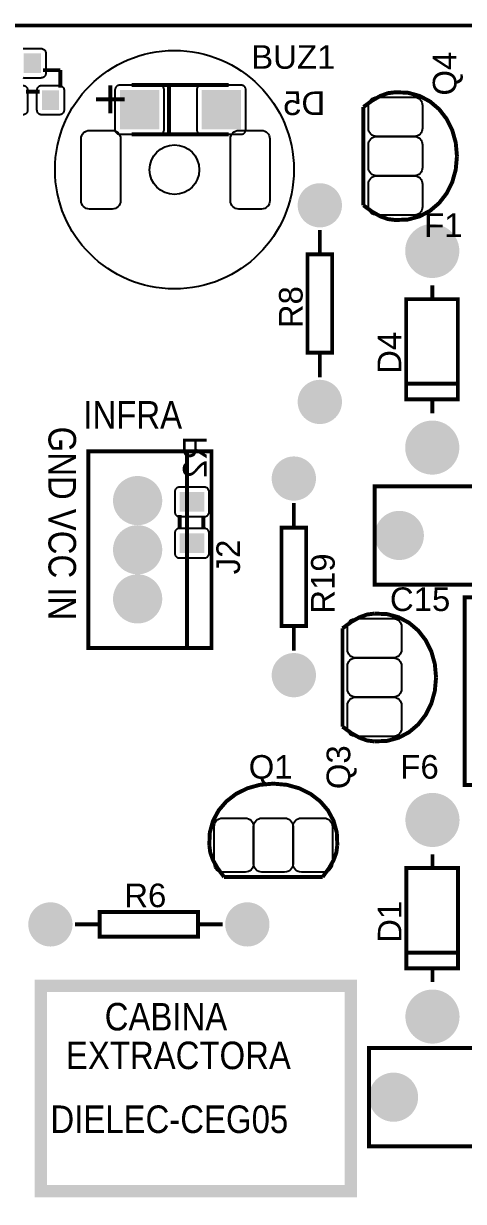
# Model space of a CAD drawing. Header units: inches. Extents: x -2.43 to 2.43, y -2.01 to 2.
# Drawn here: x -0.17 to 0.724, y -0.394 to 2.002 of the extents above; entities that cross this region are included whole.
import ezdxf

# ---------------------------------------------------------------- set-up
doc = ezdxf.new("R2010")
doc.units = ezdxf.units.IN
doc.layers.get('0').update_dxf_attribs({"linetype": 'CONTINUOUS'})

# ---------------------------------------------------------------- blocks, each defined once
blk = doc.blocks.new('RPAD')
blk.add_trace([(-0.5, -0.5), (-0.5, 0.5), (0.5, -0.5), (0.5, 0.5)])
blk = doc.blocks.new('EPAD')
at = {"const_width": 0.5}
blk.add_lwpolyline([(-0.25, 0, 1), (0.25, 0, 1)], format="xyb", close=True, dxfattribs=at)

msp = doc.modelspace()

# ---------------------------------------------------------------- linework, layer by layer
for points, const_width in [([(-2.430303, -2.006575), (2.430303, -2.006575), (2.430303, 1.998496), (-2.430303, 1.998496), (-2.430303, -2.006575)], 0.008), ([(-2.430303, -2.006575), (2.430303, -2.006575), (2.430303, 1.998496), (-2.430303, 1.998496), (-2.430303, -2.006575)], 0.008), ([(-2.430303, -2.006575), (2.430303, -2.006575), (2.430303, 1.998496), (-2.430303, 1.998496), (-2.430303, -2.006575)], 0.008), ([(-0.095098, 1.907733), (-0.130098, 1.907733)], 0.008), ([(-0.095098, 1.907733), (-0.130098, 1.907733)], 0.008), ([(-0.095098, 1.907733), (-0.130098, 1.907733)], 0.008), ([(-0.095098, 1.907733), (-0.095098, 1.871733)], 0.008), ([(-0.095098, 1.907733), (-0.095098, 1.871733)], 0.008), ([(-0.095098, 1.907733), (-0.095098, 1.871733)], 0.008), ([(0.24676, 1.877244), (0.04976, 1.877244)], 0.008), ([(0.24676, 1.877244), (0.04976, 1.877244)], 0.008), ([(0.24676, 1.877244), (0.04976, 1.877244)], 0.008), ([(0.12576, 1.877244), (0.12576, 1.777244)], 0.008), ([(0.12576, 1.877244), (0.12576, 1.777244)], 0.008), ([(0.12576, 1.877244), (0.12576, 1.777244)], 0.008), ([(-0.137098, 1.863733), (-0.165098, 1.863733)], 0.008), ([(-0.137098, 1.863733), (-0.165098, 1.863733)], 0.008), ([(-0.137098, 1.863733), (-0.165098, 1.863733)], 0.008), ([(0.585445, 1.862756), (0.570367, 1.860881), (0.55482, 1.855256), (0.538335, 1.845881), (0.520445, 1.832756)], 0.008), ([(0.585445, 1.862756), (0.570367, 1.860881), (0.55482, 1.855256), (0.538335, 1.845881), (0.520445, 1.832756)], 0.008), ([(0.585445, 1.862756), (0.570367, 1.860881), (0.55482, 1.855256), (0.538335, 1.845881), (0.520445, 1.832756)], 0.008), ([(0.585445, 1.862756), (0.611003, 1.86172), (0.634639, 1.855232), (0.655894, 1.843843), (0.674312, 1.828108), (0.689433, 1.808578), (0.700801, 1.785808), (0.707957, 1.76035), (0.710445, 1.732756)], 0.008), ([(0.585445, 1.862756), (0.611003, 1.86172), (0.634639, 1.855232), (0.655894, 1.843843), (0.674312, 1.828108), (0.689433, 1.808578), (0.700801, 1.785808), (0.707957, 1.76035), (0.710445, 1.732756)], 0.008), ([(0.585445, 1.862756), (0.611003, 1.86172), (0.634639, 1.855232), (0.655894, 1.843843), (0.674312, 1.828108), (0.689433, 1.808578), (0.700801, 1.785808), (0.707957, 1.76035), (0.710445, 1.732756)], 0.008), ([(0.520445, 1.832756), (0.520445, 1.632756)], 0.008), ([(0.520445, 1.832756), (0.520445, 1.632756)], 0.008), ([(0.520445, 1.832756), (0.520445, 1.632756)], 0.008), ([(0.04976, 1.777244), (0.24676, 1.777244)], 0.008), ([(0.04976, 1.777244), (0.24676, 1.777244)], 0.008), ([(0.04976, 1.777244), (0.24676, 1.777244)], 0.008), ([(0.585445, 1.602756), (0.611003, 1.603792), (0.634639, 1.610281), (0.655894, 1.621669), (0.674312, 1.637405), (0.689433, 1.656934), (0.700801, 1.679705), (0.707957, 1.705163), (0.710445, 1.732756)], 0.008), ([(0.585445, 1.602756), (0.611003, 1.603792), (0.634639, 1.610281), (0.655894, 1.621669), (0.674312, 1.637405), (0.689433, 1.656934), (0.700801, 1.679705), (0.707957, 1.705163), (0.710445, 1.732756)], 0.008), ([(0.585445, 1.602756), (0.611003, 1.603792), (0.634639, 1.610281), (0.655894, 1.621669), (0.674312, 1.637405), (0.689433, 1.656934), (0.700801, 1.679705), (0.707957, 1.705163), (0.710445, 1.732756)], 0.008), ([(0.585445, 1.602756), (0.570367, 1.604631), (0.55482, 1.610256), (0.538335, 1.619631), (0.520445, 1.632756)], 0.008), ([(0.585445, 1.602756), (0.570367, 1.604631), (0.55482, 1.610256), (0.538335, 1.619631), (0.520445, 1.632756)], 0.008), ([(0.585445, 1.602756), (0.570367, 1.604631), (0.55482, 1.610256), (0.538335, 1.619631), (0.520445, 1.632756)], 0.008), ([(0.431902, 1.532756), (0.431902, 1.582756)], 0.008), ([(0.431902, 1.532756), (0.431902, 1.582756)], 0.008), ([(0.431902, 1.532756), (0.431902, 1.582756)], 0.008), ([(0.406902, 1.332756), (0.456902, 1.332756), (0.456902, 1.532756), (0.406902, 1.532756), (0.406902, 1.332756)], 0.008), ([(0.406902, 1.332756), (0.456902, 1.332756), (0.456902, 1.532756), (0.406902, 1.532756), (0.406902, 1.332756)], 0.008), ([(0.406902, 1.332756), (0.456902, 1.332756), (0.456902, 1.532756), (0.406902, 1.532756), (0.406902, 1.332756)], 0.008), ([(0.660248, 1.441843), (0.660248, 1.469843)], 0.008), ([(0.660248, 1.441843), (0.660248, 1.469843)], 0.008), ([(0.660248, 1.441843), (0.660248, 1.469843)], 0.008), ([(0.607248, 1.237843), (0.712248, 1.237843), (0.712248, 1.441843), (0.607248, 1.441843), (0.607248, 1.237843)], 0.008), ([(0.607248, 1.237843), (0.712248, 1.237843), (0.712248, 1.441843), (0.607248, 1.441843), (0.607248, 1.237843)], 0.008), ([(0.607248, 1.237843), (0.712248, 1.237843), (0.712248, 1.441843), (0.607248, 1.441843), (0.607248, 1.237843)], 0.008), ([(0.431902, 1.282756), (0.431902, 1.332756)], 0.008), ([(0.431902, 1.282756), (0.431902, 1.332756)], 0.008), ([(0.431902, 1.282756), (0.431902, 1.332756)], 0.008), ([(0.608248, 1.269843), (0.711248, 1.269843)], 0.008), ([(0.608248, 1.269843), (0.711248, 1.269843)], 0.008), ([(0.608248, 1.269843), (0.711248, 1.269843)], 0.008), ([(0.660248, 1.209843), (0.660248, 1.237843)], 0.008), ([(0.660248, 1.209843), (0.660248, 1.237843)], 0.008), ([(0.660248, 1.209843), (0.660248, 1.237843)], 0.008), ([(-0.038177, 0.731969), (0.211823, 0.731969), (0.211823, 1.131969), (-0.038177, 1.131969), (-0.038177, 0.731969)], 0.008), ([(-0.038177, 0.731969), (0.211823, 0.731969), (0.211823, 1.131969), (-0.038177, 1.131969), (-0.038177, 0.731969)], 0.008), ([(-0.038177, 0.731969), (0.211823, 0.731969), (0.211823, 1.131969), (-0.038177, 1.131969), (-0.038177, 0.731969)], 0.008), ([(0.161823, 1.131969), (0.161823, 0.731969)], 0.008), ([(0.161823, 1.131969), (0.161823, 0.731969)], 0.008), ([(0.161823, 1.131969), (0.161823, 0.731969)], 0.008), ([(0.543319, 0.861103), (1.243319, 0.861103), (1.243319, 1.061103), (0.543319, 1.061103), (0.543319, 0.861103)], 0.008), ([(0.543319, 0.861103), (1.243319, 0.861103), (1.243319, 1.061103), (0.543319, 1.061103), (0.543319, 0.861103)], 0.008), ([(0.543319, 0.861103), (1.243319, 0.861103), (1.243319, 1.061103), (0.543319, 1.061103), (0.543319, 0.861103)], 0.008), ([(0.379098, 1.026819), (0.379098, 0.976819)], 0.008), ([(0.379098, 1.026819), (0.379098, 0.976819)], 0.008), ([(0.379098, 1.026819), (0.379098, 0.976819)], 0.008), ([(0.147059, 0.974355), (0.147059, 1.002355)], 0.008), ([(0.147059, 0.974355), (0.147059, 1.002355)], 0.008), ([(0.147059, 0.974355), (0.147059, 1.002355)], 0.008), ([(0.195059, 0.974355), (0.195059, 1.001355)], 0.008), ([(0.195059, 0.974355), (0.195059, 1.001355)], 0.008), ([(0.195059, 0.974355), (0.195059, 1.001355)], 0.008), ([(0.354098, 0.776819), (0.404098, 0.776819), (0.404098, 0.976819), (0.354098, 0.976819), (0.354098, 0.776819)], 0.008), ([(0.354098, 0.776819), (0.404098, 0.776819), (0.404098, 0.976819), (0.354098, 0.976819), (0.354098, 0.776819)], 0.008), ([(0.354098, 0.776819), (0.404098, 0.776819), (0.404098, 0.976819), (0.354098, 0.976819), (0.354098, 0.776819)], 0.008), ([(0.72613, 0.453418), (1.879673, 0.453418), (1.879673, 0.835307), (0.72613, 0.835307), (0.72613, 0.453418)], 0.008), ([(0.72613, 0.453418), (1.879673, 0.453418), (1.879673, 0.835307), (0.72613, 0.835307), (0.72613, 0.453418)], 0.008), ([(0.72613, 0.453418), (1.879673, 0.453418), (1.879673, 0.835307), (0.72613, 0.835307), (0.72613, 0.453418)], 0.008), ([(0.542988, 0.802079), (0.52791, 0.800204), (0.512363, 0.794579), (0.495879, 0.785204), (0.477988, 0.772079)], 0.008), ([(0.542988, 0.802079), (0.52791, 0.800204), (0.512363, 0.794579), (0.495879, 0.785204), (0.477988, 0.772079)], 0.008), ([(0.542988, 0.802079), (0.52791, 0.800204), (0.512363, 0.794579), (0.495879, 0.785204), (0.477988, 0.772079)], 0.008), ([(0.542988, 0.802079), (0.568546, 0.801043), (0.592182, 0.794555), (0.613438, 0.783166), (0.631855, 0.767431), (0.646977, 0.747901), (0.658344, 0.725131), (0.665501, 0.699672), (0.667988, 0.672079)], 0.008), ([(0.542988, 0.802079), (0.568546, 0.801043), (0.592182, 0.794555), (0.613438, 0.783166), (0.631855, 0.767431), (0.646977, 0.747901), (0.658344, 0.725131), (0.665501, 0.699672), (0.667988, 0.672079)], 0.008), ([(0.542988, 0.802079), (0.568546, 0.801043), (0.592182, 0.794555), (0.613438, 0.783166), (0.631855, 0.767431), (0.646977, 0.747901), (0.658344, 0.725131), (0.665501, 0.699672), (0.667988, 0.672079)], 0.008), ([(0.379098, 0.776819), (0.379098, 0.726819)], 0.008), ([(0.379098, 0.776819), (0.379098, 0.726819)], 0.008), ([(0.379098, 0.776819), (0.379098, 0.726819)], 0.008), ([(0.477988, 0.772079), (0.477988, 0.572079)], 0.008), ([(0.477988, 0.772079), (0.477988, 0.572079)], 0.008), ([(0.477988, 0.772079), (0.477988, 0.572079)], 0.008), ([(0.542988, 0.542079), (0.568546, 0.543115), (0.592182, 0.549604), (0.613438, 0.560992), (0.631855, 0.576728), (0.646977, 0.596257), (0.658344, 0.619028), (0.665501, 0.644486), (0.667988, 0.672079)], 0.008), ([(0.542988, 0.542079), (0.568546, 0.543115), (0.592182, 0.549604), (0.613438, 0.560992), (0.631855, 0.576728), (0.646977, 0.596257), (0.658344, 0.619028), (0.665501, 0.644486), (0.667988, 0.672079)], 0.008), ([(0.542988, 0.542079), (0.568546, 0.543115), (0.592182, 0.549604), (0.613438, 0.560992), (0.631855, 0.576728), (0.646977, 0.596257), (0.658344, 0.619028), (0.665501, 0.644486), (0.667988, 0.672079)], 0.008), ([(0.542988, 0.542079), (0.52791, 0.543954), (0.512363, 0.549579), (0.495879, 0.558954), (0.477988, 0.572079)], 0.008), ([(0.542988, 0.542079), (0.52791, 0.543954), (0.512363, 0.549579), (0.495879, 0.558954), (0.477988, 0.572079)], 0.008), ([(0.542988, 0.542079), (0.52791, 0.543954), (0.512363, 0.549579), (0.495879, 0.558954), (0.477988, 0.572079)], 0.008), ([(0.207413, 0.331181), (0.208449, 0.35674), (0.214938, 0.380376), (0.226326, 0.401631), (0.242062, 0.420048), (0.261591, 0.43517), (0.284362, 0.446538), (0.30982, 0.453694), (0.337413, 0.456181)], 0.008), ([(0.207413, 0.331181), (0.208449, 0.35674), (0.214938, 0.380376), (0.226326, 0.401631), (0.242062, 0.420048), (0.261591, 0.43517), (0.284362, 0.446538), (0.30982, 0.453694), (0.337413, 0.456181)], 0.008), ([(0.207413, 0.331181), (0.208449, 0.35674), (0.214938, 0.380376), (0.226326, 0.401631), (0.242062, 0.420048), (0.261591, 0.43517), (0.284362, 0.446538), (0.30982, 0.453694), (0.337413, 0.456181)], 0.008), ([(0.467413, 0.331181), (0.466378, 0.35674), (0.459889, 0.380376), (0.4485, 0.401631), (0.432765, 0.420048), (0.413235, 0.43517), (0.390465, 0.446538), (0.365007, 0.453694), (0.337413, 0.456181)], 0.008), ([(0.467413, 0.331181), (0.466378, 0.35674), (0.459889, 0.380376), (0.4485, 0.401631), (0.432765, 0.420048), (0.413235, 0.43517), (0.390465, 0.446538), (0.365007, 0.453694), (0.337413, 0.456181)], 0.008), ([(0.467413, 0.331181), (0.466378, 0.35674), (0.459889, 0.380376), (0.4485, 0.401631), (0.432765, 0.420048), (0.413235, 0.43517), (0.390465, 0.446538), (0.365007, 0.453694), (0.337413, 0.456181)], 0.008), ([(0.207413, 0.331181), (0.209288, 0.316104), (0.214913, 0.300557), (0.224288, 0.284072), (0.237413, 0.266181)], 0.008), ([(0.207413, 0.331181), (0.209288, 0.316104), (0.214913, 0.300557), (0.224288, 0.284072), (0.237413, 0.266181)], 0.008), ([(0.207413, 0.331181), (0.209288, 0.316104), (0.214913, 0.300557), (0.224288, 0.284072), (0.237413, 0.266181)], 0.008), ([(0.467413, 0.331181), (0.465539, 0.316104), (0.459913, 0.300557), (0.450539, 0.284072), (0.437413, 0.266181)], 0.008), ([(0.467413, 0.331181), (0.465539, 0.316104), (0.459913, 0.300557), (0.450539, 0.284072), (0.437413, 0.266181)], 0.008), ([(0.467413, 0.331181), (0.465539, 0.316104), (0.459913, 0.300557), (0.450539, 0.284072), (0.437413, 0.266181)], 0.008), ([(0.660705, 0.28426), (0.660705, 0.31226)], 0.008), ([(0.660705, 0.28426), (0.660705, 0.31226)], 0.008), ([(0.660705, 0.28426), (0.660705, 0.31226)], 0.008), ([(0.607705, 0.08026), (0.712705, 0.08026), (0.712705, 0.28426), (0.607705, 0.28426), (0.607705, 0.08026)], 0.008), ([(0.607705, 0.08026), (0.712705, 0.08026), (0.712705, 0.28426), (0.607705, 0.28426), (0.607705, 0.08026)], 0.008), ([(0.607705, 0.08026), (0.712705, 0.08026), (0.712705, 0.28426), (0.607705, 0.28426), (0.607705, 0.08026)], 0.008), ([(0.237413, 0.266181), (0.437413, 0.266181)], 0.008), ([(0.237413, 0.266181), (0.437413, 0.266181)], 0.008), ([(0.237413, 0.266181), (0.437413, 0.266181)], 0.008), ([(-0.015343, 0.144764), (0.184657, 0.144764), (0.184657, 0.194764), (-0.015343, 0.194764), (-0.015343, 0.144764)], 0.008), ([(-0.015343, 0.144764), (0.184657, 0.144764), (0.184657, 0.194764), (-0.015343, 0.194764), (-0.015343, 0.144764)], 0.008), ([(-0.015343, 0.144764), (0.184657, 0.144764), (0.184657, 0.194764), (-0.015343, 0.194764), (-0.015343, 0.144764)], 0.008), ([(-0.065343, 0.169764), (-0.015343, 0.169764)], 0.008), ([(-0.065343, 0.169764), (-0.015343, 0.169764)], 0.008), ([(-0.065343, 0.169764), (-0.015343, 0.169764)], 0.008), ([(0.184657, 0.169764), (0.234657, 0.169764)], 0.008), ([(0.184657, 0.169764), (0.234657, 0.169764)], 0.008), ([(0.184657, 0.169764), (0.234657, 0.169764)], 0.008), ([(0.608705, 0.11226), (0.711705, 0.11226)], 0.008), ([(0.608705, 0.11226), (0.711705, 0.11226)], 0.008), ([(0.608705, 0.11226), (0.711705, 0.11226)], 0.008), ([(0.660705, 0.05226), (0.660705, 0.08026)], 0.008), ([(0.660705, 0.05226), (0.660705, 0.08026)], 0.008), ([(0.660705, 0.05226), (0.660705, 0.08026)], 0.008), ([(-0.135028, -0.372717), (0.494894, -0.372717), (0.494894, 0.044606), (-0.135028, 0.044606), (-0.135028, -0.372717)], 0.025), ([(-0.135028, -0.372717), (0.494894, -0.372717), (0.494894, 0.044606), (-0.135028, 0.044606), (-0.135028, -0.372717)], 0.025), ([(-0.135028, -0.372717), (0.494894, -0.372717), (0.494894, 0.044606), (-0.135028, 0.044606), (-0.135028, -0.372717)], 0.025), ([(0.531547, -0.28174), (1.231547, -0.28174), (1.231547, -0.08174), (0.531547, -0.08174), (0.531547, -0.28174)], 0.008), ([(0.531547, -0.28174), (1.231547, -0.28174), (1.231547, -0.08174), (0.531547, -0.08174), (0.531547, -0.28174)], 0.008), ([(0.531547, -0.28174), (1.231547, -0.28174), (1.231547, -0.08174), (0.531547, -0.08174), (0.531547, -0.28174)], 0.008)]:
    msp.add_lwpolyline(points, dxfattribs=dict(const_width=const_width))
for points in [[(-0.170638, 1.951682), (-0.169598, 1.951733), (-0.134598, 1.951733), (-0.133559, 1.951682), (-0.132554, 1.951534), (-0.131587, 1.951292), (-0.130663, 1.950961), (-0.129787, 1.950546), (-0.128963, 1.950052), (-0.128195, 1.949482), (-0.127489, 1.948842), (-0.126849, 1.948136), (-0.12628, 1.947369), (-0.125785, 1.946544), (-0.12537, 1.945668), (-0.125039, 1.944744), (-0.124797, 1.943777), (-0.124649, 1.942772), (-0.124598, 1.941733), (-0.124598, 1.901733), (-0.124649, 1.900693), (-0.124797, 1.899688), (-0.125039, 1.898721), (-0.12537, 1.897797), (-0.125785, 1.896921), (-0.12628, 1.896097), (-0.126849, 1.89533), (-0.127489, 1.894623), (-0.128195, 1.893983), (-0.128963, 1.893414), (-0.129787, 1.892919), (-0.130663, 1.892504), (-0.131587, 1.892174), (-0.132554, 1.891931), (-0.133559, 1.891783), (-0.134598, 1.891733), (-0.134598, 1.891733), (-0.169598, 1.891733), (-0.170638, 1.891783)], [(-0.170559, 1.876682), (-0.169554, 1.876534), (-0.168587, 1.876292), (-0.167663, 1.875961), (-0.166787, 1.875546), (-0.165963, 1.875052), (-0.165195, 1.874482), (-0.164489, 1.873842), (-0.163849, 1.873136), (-0.16328, 1.872369), (-0.162785, 1.871544), (-0.16237, 1.870668), (-0.162039, 1.869744), (-0.161797, 1.868777), (-0.161649, 1.867772), (-0.161598, 1.866733), (-0.161598, 1.826733), (-0.161649, 1.825693), (-0.161797, 1.824688), (-0.162039, 1.823721), (-0.16237, 1.822797), (-0.162785, 1.821921), (-0.16328, 1.821097), (-0.163849, 1.82033), (-0.164489, 1.819623), (-0.165195, 1.818983), (-0.165963, 1.818414), (-0.166787, 1.817919), (-0.167663, 1.817504), (-0.168587, 1.817174), (-0.169554, 1.816931), (-0.170559, 1.816783)]]:
    msp.add_lwpolyline(points)
for points in [[(-0.097598, 1.816733), (-0.132598, 1.816733), (-0.133638, 1.816783), (-0.134643, 1.816931), (-0.13561, 1.817174), (-0.136534, 1.817504), (-0.13741, 1.817919), (-0.138234, 1.818414), (-0.139002, 1.818983), (-0.139708, 1.819623), (-0.140348, 1.82033), (-0.140917, 1.821097), (-0.141412, 1.821921), (-0.141827, 1.822797), (-0.142157, 1.823721), (-0.1424, 1.824688), (-0.142548, 1.825693), (-0.142598, 1.826733), (-0.142598, 1.866733), (-0.142548, 1.867772), (-0.1424, 1.868777), (-0.142157, 1.869744), (-0.141827, 1.870668), (-0.141412, 1.871544), (-0.140917, 1.872369), (-0.140348, 1.873136), (-0.139708, 1.873842), (-0.139002, 1.874482), (-0.138234, 1.875052), (-0.13741, 1.875546), (-0.136534, 1.875961), (-0.13561, 1.876292), (-0.134643, 1.876534), (-0.133638, 1.876682), (-0.132598, 1.876733), (-0.097598, 1.876733), (-0.096559, 1.876682), (-0.095554, 1.876534), (-0.094587, 1.876292), (-0.093663, 1.875961), (-0.092787, 1.875546), (-0.091963, 1.875052), (-0.091195, 1.874482), (-0.090489, 1.873842), (-0.089849, 1.873136), (-0.08928, 1.872369), (-0.088785, 1.871544), (-0.08837, 1.870668), (-0.088039, 1.869744), (-0.087797, 1.868777), (-0.087649, 1.867772), (-0.087598, 1.866733), (-0.087598, 1.826733), (-0.087649, 1.825693), (-0.087797, 1.824688), (-0.088039, 1.823721), (-0.08837, 1.822797), (-0.088785, 1.821921), (-0.08928, 1.821097), (-0.089849, 1.82033), (-0.090489, 1.819623), (-0.091195, 1.818983), (-0.091963, 1.818414), (-0.092787, 1.817919), (-0.093663, 1.817504), (-0.094587, 1.817174), (-0.095554, 1.816931), (-0.096559, 1.816783), (-0.097598, 1.816733)], [(0.10576, 1.877244), (0.02576, 1.877244), (0.02472, 1.877194), (0.023715, 1.877046), (0.022748, 1.876804), (0.021824, 1.876473), (0.020948, 1.876058), (0.020124, 1.875563), (0.019356, 1.874994), (0.01865, 1.874354), (0.01801, 1.873648), (0.017441, 1.87288), (0.016946, 1.872056), (0.016531, 1.87118), (0.016201, 1.870256), (0.015959, 1.869289), (0.01581, 1.868284), (0.01576, 1.867244), (0.01576, 1.787244), (0.01581, 1.786205), (0.015959, 1.7852), (0.016201, 1.784233), (0.016531, 1.783309), (0.016946, 1.782433), (0.017441, 1.781609), (0.01801, 1.780841), (0.01865, 1.780135), (0.019356, 1.779495), (0.020124, 1.778926), (0.020948, 1.778431), (0.021824, 1.778016), (0.022748, 1.777685), (0.023715, 1.777443), (0.02472, 1.777295), (0.02576, 1.777244), (0.10576, 1.777244), (0.106799, 1.777295), (0.107804, 1.777443), (0.108771, 1.777685), (0.109695, 1.778016), (0.110572, 1.778431), (0.111396, 1.778926), (0.112163, 1.779495), (0.112869, 1.780135), (0.113509, 1.780841), (0.114079, 1.781609), (0.114573, 1.782433), (0.114988, 1.783309), (0.115319, 1.784233), (0.115561, 1.7852), (0.115709, 1.786205), (0.11576, 1.787244), (0.11576, 1.867244), (0.115709, 1.868284), (0.115561, 1.869289), (0.115319, 1.870256), (0.114988, 1.87118), (0.114573, 1.872056), (0.114079, 1.87288), (0.113509, 1.873648), (0.112869, 1.874354), (0.112163, 1.874994), (0.111396, 1.875563), (0.110572, 1.876058), (0.109695, 1.876473), (0.108771, 1.876804), (0.107804, 1.877046), (0.106799, 1.877194), (0.10576, 1.877244)], [(0.27176, 1.877244), (0.19176, 1.877244), (0.19072, 1.877194), (0.189715, 1.877046), (0.188748, 1.876804), (0.187824, 1.876473), (0.186948, 1.876058), (0.186124, 1.875563), (0.185356, 1.874994), (0.18465, 1.874354), (0.18401, 1.873648), (0.183441, 1.87288), (0.182946, 1.872056), (0.182531, 1.87118), (0.182201, 1.870256), (0.181959, 1.869289), (0.18181, 1.868284), (0.18176, 1.867244), (0.18176, 1.787244), (0.18181, 1.786205), (0.181959, 1.7852), (0.182201, 1.784233), (0.182531, 1.783309), (0.182946, 1.782433), (0.183441, 1.781609), (0.18401, 1.780841), (0.18465, 1.780135), (0.185356, 1.779495), (0.186124, 1.778926), (0.186948, 1.778431), (0.187824, 1.778016), (0.188748, 1.777685), (0.189715, 1.777443), (0.19072, 1.777295), (0.19176, 1.777244), (0.27176, 1.777244), (0.272799, 1.777295), (0.273804, 1.777443), (0.274771, 1.777685), (0.275695, 1.778016), (0.276572, 1.778431), (0.277396, 1.778926), (0.278163, 1.779495), (0.278869, 1.780135), (0.279509, 1.780841), (0.280079, 1.781609), (0.280573, 1.782433), (0.280988, 1.783309), (0.281319, 1.784233), (0.281561, 1.7852), (0.281709, 1.786205), (0.28176, 1.787244), (0.28176, 1.867244), (0.281709, 1.868284), (0.281561, 1.869289), (0.281319, 1.870256), (0.280988, 1.87118), (0.280573, 1.872056), (0.280079, 1.87288), (0.279509, 1.873648), (0.278869, 1.874354), (0.278163, 1.874994), (0.277396, 1.875563), (0.276572, 1.876058), (0.275695, 1.876473), (0.274771, 1.876804), (0.273804, 1.877046), (0.272799, 1.877194), (0.27176, 1.877244)], [(0.640445, 1.835756), (0.640445, 1.789756), (0.640107, 1.78628), (0.639133, 1.783066), (0.637587, 1.780175), (0.635531, 1.77767), (0.633026, 1.775614), (0.630135, 1.774068), (0.626921, 1.773094), (0.623445, 1.772756), (0.547445, 1.772756), (0.543969, 1.773094), (0.540755, 1.774068), (0.537864, 1.775614), (0.535359, 1.77767), (0.533302, 1.780175), (0.531756, 1.783066), (0.530783, 1.78628), (0.530445, 1.789756), (0.530445, 1.835756), (0.530783, 1.839232), (0.531756, 1.842446), (0.533302, 1.845337), (0.535359, 1.847842), (0.537864, 1.849899), (0.540755, 1.851445), (0.543969, 1.852418), (0.547445, 1.852756), (0.623445, 1.852756), (0.626921, 1.852418), (0.630135, 1.851445), (0.633026, 1.849899), (0.635531, 1.847842), (0.637587, 1.845337), (0.639133, 1.842446), (0.640107, 1.839232), (0.640445, 1.835756)], [(-0.03598, 1.785197), (0.01002, 1.785197), (0.013496, 1.784859), (0.01671, 1.783886), (0.019601, 1.78234), (0.022106, 1.780283), (0.024162, 1.777778), (0.025708, 1.774887), (0.026681, 1.771673), (0.02702, 1.768197), (0.02702, 1.642197), (0.026681, 1.638721), (0.025708, 1.635507), (0.024162, 1.632616), (0.022106, 1.630111), (0.019601, 1.628055), (0.01671, 1.626509), (0.013496, 1.625535), (0.01002, 1.625197), (-0.03598, 1.625197), (-0.039456, 1.625535), (-0.04267, 1.626509), (-0.045561, 1.628055), (-0.048066, 1.630111), (-0.050123, 1.632616), (-0.051669, 1.635507), (-0.052642, 1.638721), (-0.05298, 1.642197), (-0.05298, 1.768197), (-0.052642, 1.771673), (-0.051669, 1.774887), (-0.050123, 1.777778), (-0.048066, 1.780283), (-0.045561, 1.78234), (-0.04267, 1.783886), (-0.039456, 1.784859), (-0.03598, 1.785197)], [(0.267169, 1.785197), (0.313169, 1.785197), (0.316645, 1.784859), (0.319859, 1.783886), (0.32275, 1.78234), (0.325255, 1.780283), (0.327312, 1.777778), (0.328858, 1.774887), (0.329831, 1.771673), (0.330169, 1.768197), (0.330169, 1.642197), (0.329831, 1.638721), (0.328858, 1.635507), (0.327312, 1.632616), (0.325255, 1.630111), (0.32275, 1.628055), (0.319859, 1.626509), (0.316645, 1.625535), (0.313169, 1.625197), (0.267169, 1.625197), (0.263693, 1.625535), (0.260479, 1.626509), (0.257588, 1.628055), (0.255083, 1.630111), (0.253027, 1.632616), (0.251481, 1.635507), (0.250507, 1.638721), (0.250169, 1.642197), (0.250169, 1.768197), (0.250507, 1.771673), (0.251481, 1.774887), (0.253027, 1.777778), (0.255083, 1.780283), (0.257588, 1.78234), (0.260479, 1.783886), (0.263693, 1.784859), (0.267169, 1.785197)], [(0.640445, 1.755756), (0.640445, 1.709756), (0.640107, 1.70628), (0.639133, 1.703066), (0.637587, 1.700175), (0.635531, 1.69767), (0.633026, 1.695614), (0.630135, 1.694068), (0.626921, 1.693094), (0.623445, 1.692756), (0.547445, 1.692756), (0.543969, 1.693094), (0.540755, 1.694068), (0.537864, 1.695614), (0.535359, 1.69767), (0.533302, 1.700175), (0.531756, 1.703066), (0.530783, 1.70628), (0.530445, 1.709756), (0.530445, 1.755756), (0.530783, 1.759232), (0.531756, 1.762446), (0.533302, 1.765337), (0.535359, 1.767842), (0.537864, 1.769899), (0.540755, 1.771445), (0.543969, 1.772418), (0.547445, 1.772756), (0.623445, 1.772756), (0.626921, 1.772418), (0.630135, 1.771445), (0.633026, 1.769899), (0.635531, 1.767842), (0.637587, 1.765337), (0.639133, 1.762446), (0.640107, 1.759232), (0.640445, 1.755756)], [(0.640445, 1.675756), (0.640445, 1.629756), (0.640107, 1.62628), (0.639133, 1.623066), (0.637587, 1.620175), (0.635531, 1.61767), (0.633026, 1.615614), (0.630135, 1.614068), (0.626921, 1.613094), (0.623445, 1.612756), (0.547445, 1.612756), (0.543969, 1.613094), (0.540755, 1.614068), (0.537864, 1.615614), (0.535359, 1.61767), (0.533302, 1.620175), (0.531756, 1.623066), (0.530783, 1.62628), (0.530445, 1.629756), (0.530445, 1.675756), (0.530783, 1.679232), (0.531756, 1.682446), (0.533302, 1.685337), (0.535359, 1.687842), (0.537864, 1.689899), (0.540755, 1.691445), (0.543969, 1.692418), (0.547445, 1.692756), (0.623445, 1.692756), (0.626921, 1.692418), (0.630135, 1.691445), (0.633026, 1.689899), (0.635531, 1.687842), (0.637587, 1.685337), (0.639133, 1.682446), (0.640107, 1.679232), (0.640445, 1.675756)], [(0.207059, 1.009355), (0.207059, 1.049355), (0.207009, 1.050394), (0.20686, 1.051399), (0.206618, 1.052366), (0.206287, 1.05329), (0.205873, 1.054167), (0.205378, 1.054991), (0.204809, 1.055758), (0.204169, 1.056464), (0.203462, 1.057104), (0.202695, 1.057674), (0.201871, 1.058168), (0.200994, 1.058583), (0.20007, 1.058914), (0.199104, 1.059156), (0.198098, 1.059304), (0.197059, 1.059355), (0.147059, 1.059355), (0.14602, 1.059304), (0.145015, 1.059156), (0.144048, 1.058914), (0.143124, 1.058583), (0.142247, 1.058168), (0.141423, 1.057674), (0.140656, 1.057104), (0.13995, 1.056464), (0.139309, 1.055758), (0.13874, 1.054991), (0.138245, 1.054167), (0.137831, 1.05329), (0.1375, 1.052366), (0.137258, 1.051399), (0.137109, 1.050394), (0.137059, 1.049355), (0.137059, 1.009355), (0.137109, 1.008315), (0.137258, 1.00731), (0.1375, 1.006343), (0.137831, 1.005419), (0.138245, 1.004543), (0.13874, 1.003719), (0.139309, 1.002951), (0.13995, 1.002245), (0.140656, 1.001605), (0.141423, 1.001036), (0.142247, 1.000541), (0.143124, 1.000126), (0.144048, 0.999796), (0.145015, 0.999554), (0.14602, 0.999405), (0.147059, 0.999355), (0.197059, 0.999355), (0.198098, 0.999405), (0.199104, 0.999554), (0.20007, 0.999796), (0.200994, 1.000126), (0.201871, 1.000541), (0.202695, 1.001036), (0.203462, 1.001605), (0.204169, 1.002245), (0.204809, 1.002951), (0.205378, 1.003719), (0.205873, 1.004543), (0.206287, 1.005419), (0.206618, 1.006343), (0.20686, 1.00731), (0.207009, 1.008315), (0.207059, 1.009355)], [(0.207059, 0.925355), (0.207059, 0.965355), (0.207009, 0.966394), (0.20686, 0.967399), (0.206618, 0.968366), (0.206287, 0.96929), (0.205873, 0.970167), (0.205378, 0.970991), (0.204809, 0.971758), (0.204169, 0.972464), (0.203462, 0.973104), (0.202695, 0.973674), (0.201871, 0.974168), (0.200994, 0.974583), (0.20007, 0.974914), (0.199104, 0.975156), (0.198098, 0.975304), (0.197059, 0.975355), (0.147059, 0.975355), (0.14602, 0.975304), (0.145015, 0.975156), (0.144048, 0.974914), (0.143124, 0.974583), (0.142247, 0.974168), (0.141423, 0.973674), (0.140656, 0.973104), (0.13995, 0.972464), (0.139309, 0.971758), (0.13874, 0.970991), (0.138245, 0.970167), (0.137831, 0.96929), (0.1375, 0.968366), (0.137258, 0.967399), (0.137109, 0.966394), (0.137059, 0.965355), (0.137059, 0.925355), (0.137109, 0.924315), (0.137258, 0.92331), (0.1375, 0.922343), (0.137831, 0.921419), (0.138245, 0.920543), (0.13874, 0.919719), (0.139309, 0.918951), (0.13995, 0.918245), (0.140656, 0.917605), (0.141423, 0.917036), (0.142247, 0.916541), (0.143124, 0.916126), (0.144048, 0.915796), (0.145015, 0.915554), (0.14602, 0.915405), (0.147059, 0.915355), (0.197059, 0.915355), (0.198098, 0.915405), (0.199104, 0.915554), (0.20007, 0.915796), (0.200994, 0.916126), (0.201871, 0.916541), (0.202695, 0.917036), (0.203462, 0.917605), (0.204169, 0.918245), (0.204809, 0.918951), (0.205378, 0.919719), (0.205873, 0.920543), (0.206287, 0.921419), (0.206618, 0.922343), (0.20686, 0.92331), (0.207009, 0.924315), (0.207059, 0.925355)], [(0.597988, 0.775079), (0.597988, 0.729079), (0.59765, 0.725603), (0.596677, 0.722389), (0.595131, 0.719498), (0.593074, 0.716993), (0.590569, 0.714937), (0.587678, 0.713391), (0.584464, 0.712417), (0.580988, 0.712079), (0.504988, 0.712079), (0.501512, 0.712417), (0.498298, 0.713391), (0.495407, 0.714937), (0.492902, 0.716993), (0.490846, 0.719498), (0.4893, 0.722389), (0.488326, 0.725603), (0.487988, 0.729079), (0.487988, 0.775079), (0.488326, 0.778555), (0.4893, 0.781769), (0.490846, 0.78466), (0.492902, 0.787165), (0.495407, 0.789222), (0.498298, 0.790768), (0.501512, 0.791741), (0.504988, 0.792079), (0.580988, 0.792079), (0.584464, 0.791741), (0.587678, 0.790768), (0.590569, 0.789222), (0.593074, 0.787165), (0.595131, 0.78466), (0.596677, 0.781769), (0.59765, 0.778555), (0.597988, 0.775079)], [(0.597988, 0.695079), (0.597988, 0.649079), (0.59765, 0.645603), (0.596677, 0.642389), (0.595131, 0.639498), (0.593074, 0.636993), (0.590569, 0.634937), (0.587678, 0.633391), (0.584464, 0.632417), (0.580988, 0.632079), (0.504988, 0.632079), (0.501512, 0.632417), (0.498298, 0.633391), (0.495407, 0.634937), (0.492902, 0.636993), (0.490846, 0.639498), (0.4893, 0.642389), (0.488326, 0.645603), (0.487988, 0.649079), (0.487988, 0.695079), (0.488326, 0.698555), (0.4893, 0.701769), (0.490846, 0.70466), (0.492902, 0.707165), (0.495407, 0.709222), (0.498298, 0.710768), (0.501512, 0.711741), (0.504988, 0.712079), (0.580988, 0.712079), (0.584464, 0.711741), (0.587678, 0.710768), (0.590569, 0.709222), (0.593074, 0.707165), (0.595131, 0.70466), (0.596677, 0.701769), (0.59765, 0.698555), (0.597988, 0.695079)], [(0.597988, 0.615079), (0.597988, 0.569079), (0.59765, 0.565603), (0.596677, 0.562389), (0.595131, 0.559498), (0.593074, 0.556993), (0.590569, 0.554937), (0.587678, 0.553391), (0.584464, 0.552417), (0.580988, 0.552079), (0.504988, 0.552079), (0.501512, 0.552417), (0.498298, 0.553391), (0.495407, 0.554937), (0.492902, 0.556993), (0.490846, 0.559498), (0.4893, 0.562389), (0.488326, 0.565603), (0.487988, 0.569079), (0.487988, 0.615079), (0.488326, 0.618555), (0.4893, 0.621769), (0.490846, 0.62466), (0.492902, 0.627165), (0.495407, 0.629222), (0.498298, 0.630768), (0.501512, 0.631741), (0.504988, 0.632079), (0.580988, 0.632079), (0.584464, 0.631741), (0.587678, 0.630768), (0.590569, 0.629222), (0.593074, 0.627165), (0.595131, 0.62466), (0.596677, 0.621769), (0.59765, 0.618555), (0.597988, 0.615079)], [(0.234413, 0.386181), (0.280413, 0.386181), (0.283889, 0.385843), (0.287104, 0.38487), (0.289994, 0.383324), (0.292499, 0.381267), (0.294556, 0.378763), (0.296102, 0.375872), (0.297075, 0.372657), (0.297413, 0.369181), (0.297413, 0.293181), (0.297075, 0.289706), (0.296102, 0.286491), (0.294556, 0.2836), (0.292499, 0.281096), (0.289994, 0.279039), (0.287104, 0.277493), (0.283889, 0.27652), (0.280413, 0.276181), (0.234413, 0.276181), (0.230937, 0.27652), (0.227723, 0.277493), (0.224832, 0.279039), (0.222328, 0.281096), (0.220271, 0.2836), (0.218725, 0.286491), (0.217752, 0.289706), (0.217413, 0.293181), (0.217413, 0.369181), (0.217752, 0.372657), (0.218725, 0.375872), (0.220271, 0.378763), (0.222328, 0.381267), (0.224832, 0.383324), (0.227723, 0.38487), (0.230937, 0.385843), (0.234413, 0.386181)], [(0.314413, 0.386181), (0.360413, 0.386181), (0.363889, 0.385843), (0.367104, 0.38487), (0.369994, 0.383324), (0.372499, 0.381267), (0.374556, 0.378763), (0.376102, 0.375872), (0.377075, 0.372657), (0.377413, 0.369181), (0.377413, 0.293181), (0.377075, 0.289706), (0.376102, 0.286491), (0.374556, 0.2836), (0.372499, 0.281096), (0.369994, 0.279039), (0.367104, 0.277493), (0.363889, 0.27652), (0.360413, 0.276181), (0.314413, 0.276181), (0.310937, 0.27652), (0.307723, 0.277493), (0.304832, 0.279039), (0.302328, 0.281096), (0.300271, 0.2836), (0.298725, 0.286491), (0.297752, 0.289706), (0.297413, 0.293181), (0.297413, 0.369181), (0.297752, 0.372657), (0.298725, 0.375872), (0.300271, 0.378763), (0.302328, 0.381267), (0.304832, 0.383324), (0.307723, 0.38487), (0.310937, 0.385843), (0.314413, 0.386181)], [(0.394413, 0.386181), (0.440413, 0.386181), (0.443889, 0.385843), (0.447104, 0.38487), (0.449994, 0.383324), (0.452499, 0.381267), (0.454556, 0.378763), (0.456102, 0.375872), (0.457075, 0.372657), (0.457413, 0.369181), (0.457413, 0.293181), (0.457075, 0.289706), (0.456102, 0.286491), (0.454556, 0.2836), (0.452499, 0.281096), (0.449994, 0.279039), (0.447104, 0.277493), (0.443889, 0.27652), (0.440413, 0.276181), (0.394413, 0.276181), (0.390937, 0.27652), (0.387723, 0.277493), (0.384832, 0.279039), (0.382328, 0.281096), (0.380271, 0.2836), (0.378725, 0.286491), (0.377752, 0.289706), (0.377413, 0.293181), (0.377413, 0.369181), (0.377752, 0.372657), (0.378725, 0.375872), (0.380271, 0.378763), (0.382328, 0.381267), (0.384832, 0.383324), (0.387723, 0.38487), (0.390937, 0.385843), (0.394413, 0.386181)]]:
    msp.add_lwpolyline(points, close=True)
for radius in [0.242565, 0.242565, 0.242565, 0.050418, 0.050418, 0.050418]:
    msp.add_circle((0.136626, 1.705197), radius)

# ---------------------------------------------------------------- block references
for p, xscale, yscale, rotation in [((-0.152098, 1.921733), 0.035, 0.04, 180), ((-0.115098, 1.846733), 0.035, 0.04, 180), ((0.172059, 1.029355), 0.04, 0.05, -90), ((0.172059, 0.945355), 0.04, 0.05, -90)]:
    msp.add_blockref('RPAD', p, dxfattribs=dict(xscale=xscale, yscale=yscale, rotation=rotation))
for name, p, xscale, yscale in [('RPAD', (0.06576, 1.827245), 0.08, 0.08), ('RPAD', (0.23176, 1.827245), 0.08, 0.08), ('EPAD', (0.431902, 1.632756), 0.09, 0.09), ('EPAD', (0.660248, 1.539843), 0.11, 0.11), ('EPAD', (0.431902, 1.232756), 0.09, 0.09), ('EPAD', (0.660248, 1.139843), 0.11, 0.11), ('EPAD', (0.379098, 1.076819), 0.09, 0.09), ('EPAD', (0.061823, 1.031969), 0.1, 0.1), ('EPAD', (0.593319, 0.961103), 0.1, 0.1), ('EPAD', (0.061823, 0.931969), 0.1, 0.1), ('EPAD', (0.061823, 0.831969), 0.1, 0.1), ('EPAD', (0.379098, 0.676819), 0.09, 0.09), ('EPAD', (0.660705, 0.38226), 0.11, 0.11), ('EPAD', (-0.115343, 0.169764), 0.09, 0.09), ('EPAD', (0.284657, 0.169764), 0.09, 0.09), ('EPAD', (0.660705, -0.01774), 0.11, 0.11), ('EPAD', (0.581547, -0.18174), 0.1, 0.1)]:
    msp.add_blockref(name, p, dxfattribs=dict(xscale=xscale, yscale=yscale))

# ---------------------------------------------------------------- texts
for s, height, width, p in [('BUZ1', 0.048, 1.041667, (0.292531, 1.910519)), ('BUZ1', 0.048, 1.041667, (0.292531, 1.910519)), ('BUZ1', 0.048, 1.041667, (0.292531, 1.910519)), ('+', 0.08, 1.125, (-0.028728, 1.809685)), ('+', 0.08, 1.125, (-0.028728, 1.809685)), ('+', 0.08, 1.125, (-0.028728, 1.809685)), ('F1', 0.048, 1.041667, (0.643713, 1.568457)), ('F1', 0.048, 1.041667, (0.643713, 1.568457)), ('F1', 0.048, 1.041667, (0.643713, 1.568457)), ('INFRA', 0.056, 0.892857, (-0.048413, 1.178457)), ('INFRA', 0.056, 0.892857, (-0.048413, 1.178457)), ('INFRA', 0.056, 0.892857, (-0.048413, 1.178457)), ('C15', 0.048, 1.041667, (0.574224, 0.807323)), ('C15', 0.048, 1.041667, (0.574224, 0.807323)), ('C15', 0.048, 1.041667, (0.574224, 0.807323)), ('Q1', 0.048, 1.041667, (0.287413, 0.466181)), ('Q1', 0.048, 1.041667, (0.287413, 0.466181)), ('Q1', 0.048, 1.041667, (0.287413, 0.466181)), ('F6', 0.048, 1.041667, (0.595421, 0.466284)), ('F6', 0.048, 1.041667, (0.595421, 0.466284)), ('F6', 0.048, 1.041667, (0.595421, 0.466284)), ('R6', 0.048, 1.041667, (0.034657, 0.204764)), ('R6', 0.048, 1.041667, (0.034657, 0.204764)), ('R6', 0.048, 1.041667, (0.034657, 0.204764)), ('CABINA', 0.056, 0.892857, (-0.005106, -0.045953)), ('CABINA', 0.056, 0.892857, (-0.005106, -0.045953)), ('CABINA', 0.056, 0.892857, (-0.005106, -0.045953)), ('EXTRACTORA', 0.056, 0.892857, (-0.083846, -0.124693)), ('EXTRACTORA', 0.056, 0.892857, (-0.083846, -0.124693)), ('EXTRACTORA', 0.056, 0.892857, (-0.083846, -0.124693)), ('DIELEC-CEG05', 0.056, 0.892857, (-0.115343, -0.254614)), ('DIELEC-CEG05', 0.056, 0.892857, (-0.115343, -0.254614)), ('DIELEC-CEG05', 0.056, 0.892857, (-0.115343, -0.254614))]:
    msp.add_text(s, height=height, dxfattribs=dict(width=width)).set_placement(p)
for s, height, rotation, width, p in [('Q4', 0.048, 90, 1.041667, (0.70939, 1.855985)), ('Q4', 0.048, 90, 1.041667, (0.70939, 1.855985)), ('Q4', 0.048, 90, 1.041667, (0.70939, 1.855985)), ('R8', 0.048, 90, 1.041667, (0.396902, 1.382756)), ('R8', 0.048, 90, 1.041667, (0.396902, 1.382756)), ('R8', 0.048, 90, 1.041667, (0.396902, 1.382756)), ('D4', 0.048, 90, 1.041667, (0.597248, 1.289843)), ('D4', 0.048, 90, 1.041667, (0.597248, 1.289843)), ('D4', 0.048, 90, 1.041667, (0.597248, 1.289843)), ('GND VCC IN', 0.056, -90, 0.892857, (-0.119287, 1.182402)), ('GND VCC IN', 0.056, -90, 0.892857, (-0.119287, 1.182402)), ('GND VCC IN', 0.056, -90, 0.892857, (-0.119287, 1.182402)), ('J2', 0.048, 90, 1.041667, (0.269823, 0.881969)), ('J2', 0.048, 90, 1.041667, (0.269823, 0.881969)), ('J2', 0.048, 90, 1.041667, (0.269823, 0.881969)), ('R19', 0.048, 90, 1.041667, (0.462098, 0.801819)), ('R19', 0.048, 90, 1.041667, (0.462098, 0.801819)), ('R19', 0.048, 90, 1.041667, (0.462098, 0.801819)), ('Q3', 0.048, 90, 1.041667, (0.493705, 0.444914)), ('Q3', 0.048, 90, 1.041667, (0.493705, 0.444914)), ('Q3', 0.048, 90, 1.041667, (0.493705, 0.444914)), ('D1', 0.048, 90, 1.041667, (0.597705, 0.13226)), ('D1', 0.048, 90, 1.041667, (0.597705, 0.13226)), ('D1', 0.048, 90, 1.041667, (0.597705, 0.13226))]:
    msp.add_text(s, height=height, rotation=rotation, dxfattribs=dict(width=width)).set_placement(p)
at = {"text_generation_flag": 2, "width": 1.041667}
msp.add_text('D5', height=0.048, dxfattribs=at).set_placement((0.442854, 1.816378))
msp.add_text('D5', height=0.048, dxfattribs=at).set_placement((0.442854, 1.816378))
msp.add_text('D5', height=0.048, dxfattribs=at).set_placement((0.442854, 1.816378))
msp.add_text('R2', height=0.048, rotation=90, dxfattribs=at).set_placement((0.201878, 1.163339))
msp.add_text('R2', height=0.048, rotation=90, dxfattribs=at).set_placement((0.201878, 1.163339))
msp.add_text('R2', height=0.048, rotation=90, dxfattribs=at).set_placement((0.201878, 1.163339))

doc.saveas('drawing.dxf')
